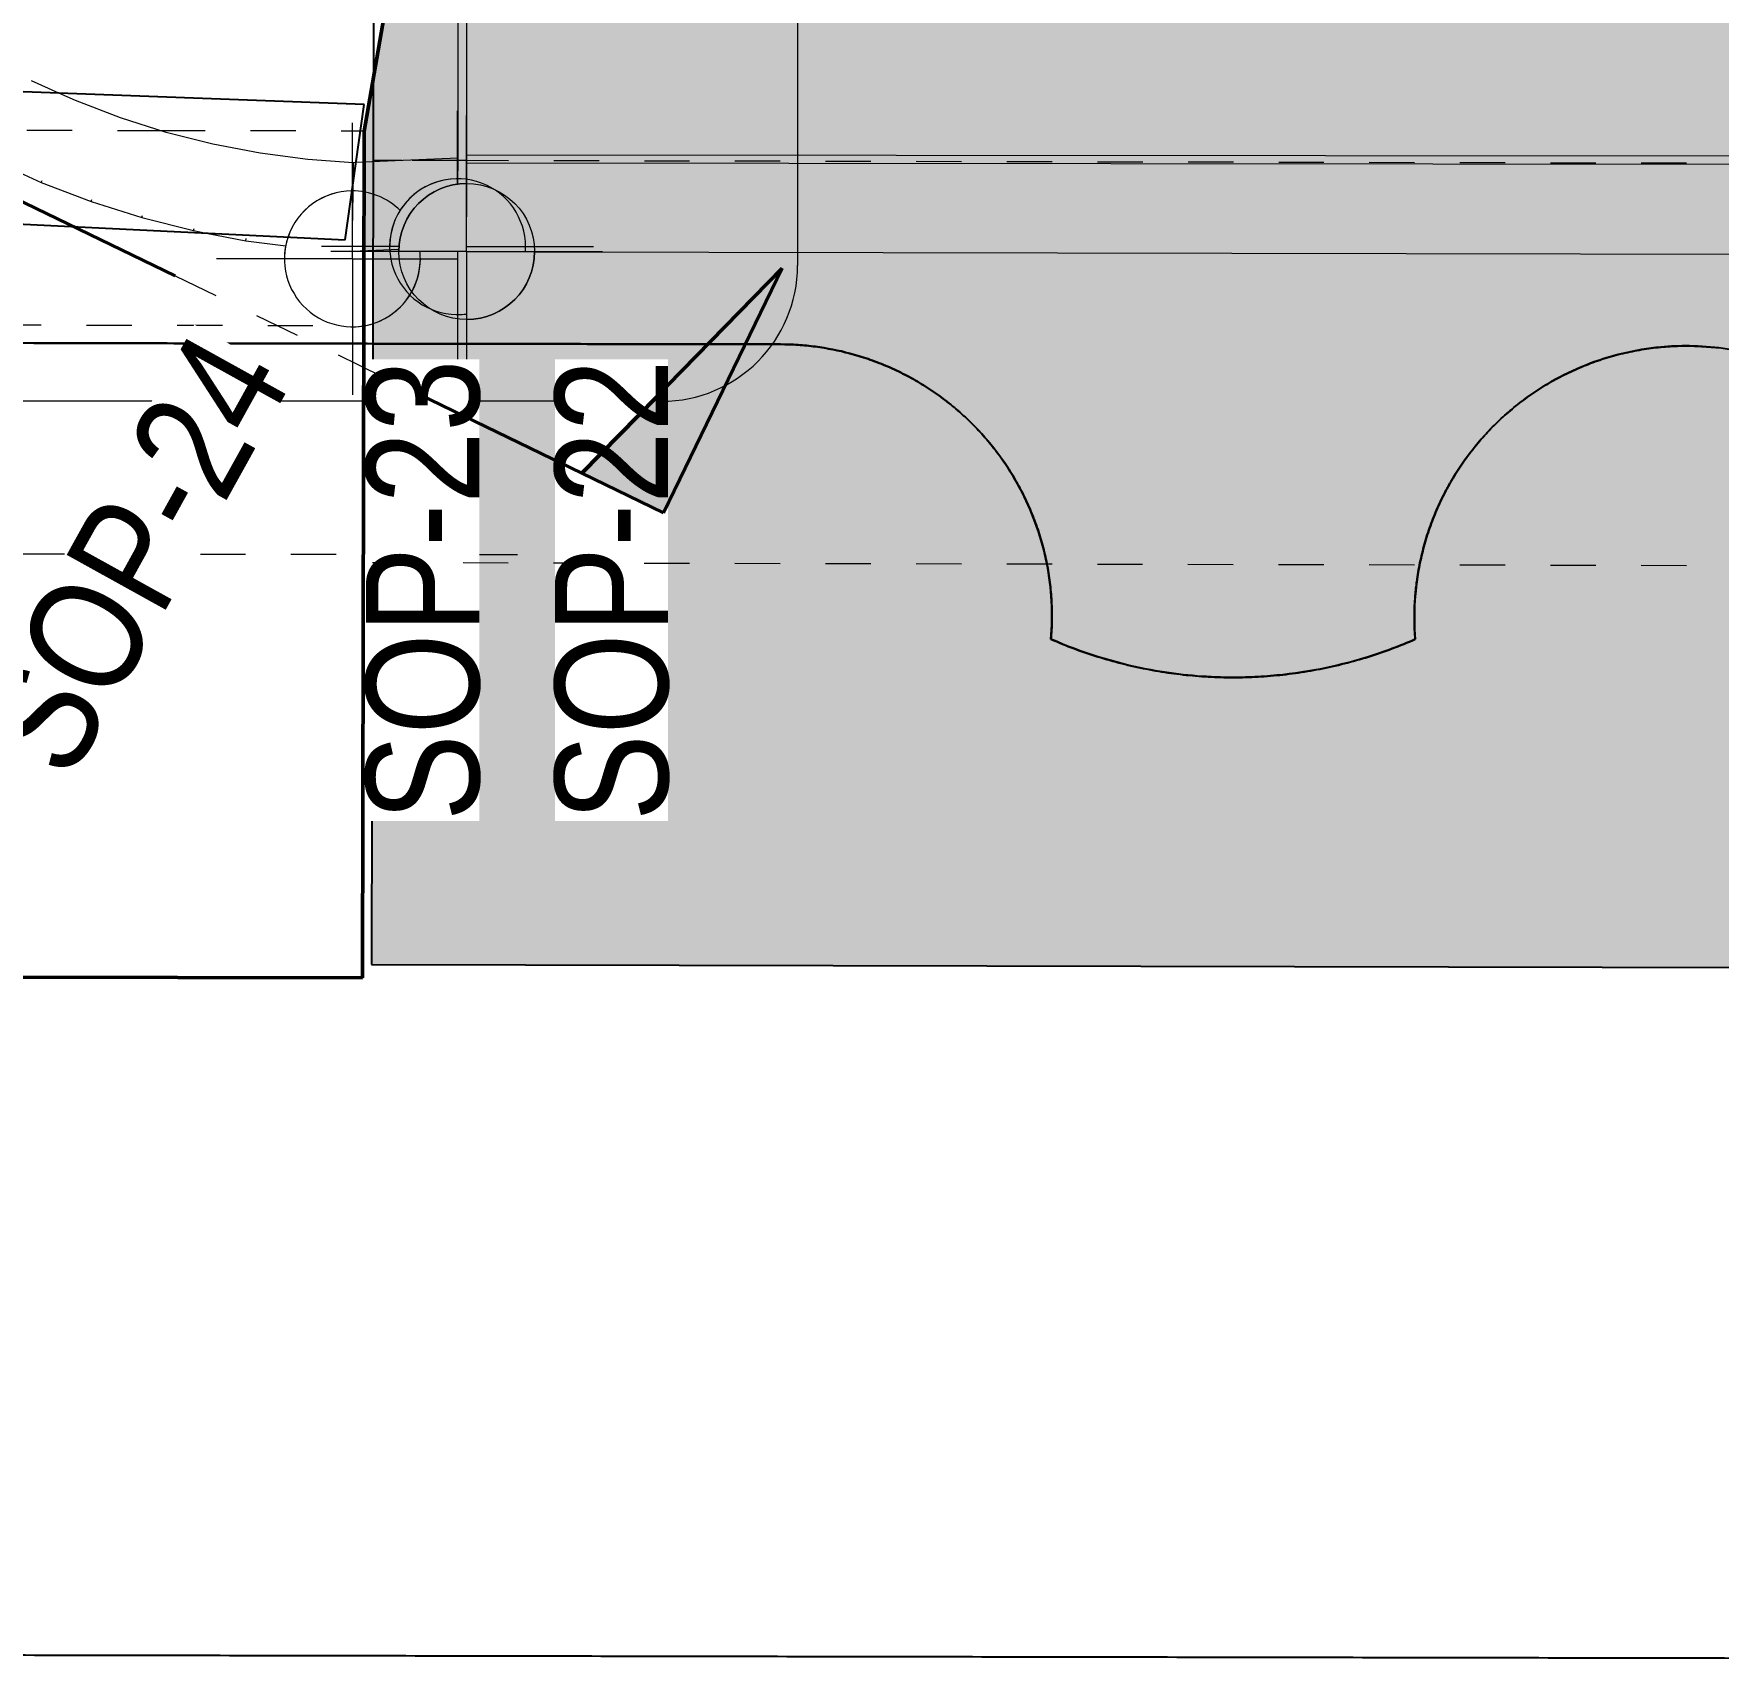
# Model space of a CAD drawing. Header units: metres. Extents: x -1161 to -1080, y 3 to 563.
# Drawn here: x -1112.132 to -1108.414, y 506.15 to 509.768 of the extents above; entities that cross this region are included whole.
import ezdxf

# ---------------------------------------------------------------- set-up
doc = ezdxf.new("R2010")
doc.units = ezdxf.units.M
for name, pattern in [('Dot_Section Line', [0.02, 0, -0.02]), ('JacobsDash', [0.0045, 0.003, -0.0015]), ('JacobsGridLine', [0.0145, 0.01, -0.001, 0.0025, -0.001])]:
    doc.linetypes.add(name, pattern=pattern)
doc.layers.get('Defpoints').update_dxf_attribs({"color": 41})
for name, color, linetype, lineweight in [('A-ANNO-DIMS', 7, 'Continuous', 9), ('A-ANNO-NOTE', 7, 'Continuous', 9), ('A-ANNO-SYMB', 7, 'Continuous', 9), ('A-DETL', 7, 'Continuous', 13), ('A-DETL-GENF', 7, 'Continuous', 9), ('A-FLOR', 7, 'Continuous', 50), ('A-FLOR-HDLN', 7, 'JacobsDash', 18), ('A-GENM', 7, 'Continuous', 35), ('S-BEAM', 7, 'Continuous', 50), ('S-BEAM-HDLN', 7, 'JacobsDash', 18), ('S-FNDN-IDEN', 7, 'Continuous', 18), ('S-GRID', 7, 'Continuous', 9)]:
    doc.layers.add(name, color=color, linetype=linetype, lineweight=lineweight)
doc.layers.add('G-ANNO-SYMB', color=7, linetype='Continuous', lineweight=35, true_color=0x0080ff)
doc.styles.add('Arial Narrow_2', font='ARIALN.TTF', dxfattribs={"height": 0.25})
doc.dimstyles.new('Dimension_Standard_O__mm_', dxfattribs={"dimscale": 0.3048, "dimtxt": 0.255858, "dimasz": 0.82021, "dimexe": 0.787402, "dimexo": 0.492126, "dimgap": 0.492126, "dimtad": 1, "dimdec": 0, "dimlfac": 1000, "dimzin": 0, "dimdsep": 46, "dimtxsty": 'Arial Narrow_2', "dimsah": 1, "dimcen": 0.09, "dimaunit": 1, "dimadec": 4, "dimazin": 0, "dimtfac": 1, "dimtdec": 4, "dimtix": 1, "dimtmove": 0, "dimatfit": 3, "dimfxl": 1, "dimtvp": 1, "dimtfill": 1, "dimtolj": 1, "dimtzin": 0, "dimlwd": 18, "dimlwe": 18, "dimarcsym": 2})

# ---------------------------------------------------------------- blocks, each defined once
blk = doc.blocks.new('Top of Pavement - RL A - Top of Pavement - RL A-68818558-DRG-2873171 - BARRIER LAYOUT')
at = {"layer": 'A-GENM', "color": 253, "lineweight": 25, "true_color": 0xa3a3a3}
blk.add_open_spline([(108.9909, -15.7516), (108.9445, -15.5754), (108.8422, -15.1878), (108.6841, -14.5889), (108.5168, -13.9547), (108.3494, -13.3205), (108.1821, -12.6862), (108.0426, -12.1577), (107.931, -11.7349), (107.8473, -11.4178), (107.7637, -11.1007), (107.6521, -10.6779), (107.5126, -10.1493), (107.3452, -9.5151), (107.1779, -8.8808), (107.0105, -8.2466), (106.8432, -7.6123), (106.7037, -7.0838), (106.5921, -6.661), (106.5084, -6.3438), (106.4247, -6.0267), (106.341, -5.7096), (106.2574, -5.3924), (106.1458, -4.9696), (106.0063, -4.441), (105.8389, -3.8068), (105.6716, -3.1725), (105.5042, -2.5383), (105.3647, -2.0097), (105.2531, -1.5869), (105.1695, -1.2697), (105.0858, -0.9526), (104.9742, -0.5298), (104.8348, -0.0014), (104.6674, 0.6327), (104.5001, 1.2668), (104.3328, 1.901), (104.1655, 2.5351), (103.9981, 3.1692), (103.8308, 3.8033), (103.6635, 4.4374), (103.4961, 5.0716), (103.3288, 5.7057), (103.1894, 6.2341), (103.0778, 6.6569), (102.9941, 6.9739), (102.9105, 7.291), (102.7989, 7.7138), (102.6595, 8.2422), (102.4921, 8.8763), (102.3248, 9.5105), (102.1575, 10.1446), (102.018, 10.6731), (101.9065, 11.0958), (101.8228, 11.4129), (101.7391, 11.73), (101.6555, 12.047), (101.5718, 12.3641), (101.4881, 12.6812), (101.4045, 12.9982), (101.2929, 13.421), (101.1535, 13.9495), (100.9861, 14.5836), (100.8188, 15.2177), (100.6515, 15.8519), (100.4841, 16.486), (100.3447, 17.0145), (100.2331, 17.4372), (100.1216, 17.86), (99.9821, 18.3884), (99.8148, 19.0226), (99.5917, 19.8681), (99.3686, 20.7136), (99.1454, 21.5592), (98.9781, 22.1933), (98.8108, 22.8274), (98.5877, 23.673), (98.3646, 24.5185), (98.1414, 25.364), (97.9741, 25.9981), (97.8347, 26.5266), (97.7231, 26.9493), (97.6394, 27.2664), (97.5558, 27.5835), (97.4442, 28.0062), (97.3048, 28.5347), (97.1375, 29.1688), (96.9701, 29.8029), (96.8028, 30.437), (96.6634, 30.9655), (96.5518, 31.3882), (96.4681, 31.7053), (96.3845, 32.0224), (96.3008, 32.3394), (96.2172, 32.6565), (96.1335, 32.9735), (96.0498, 33.2906), (95.9383, 33.7133), (95.7988, 34.2417), (95.6417, 34.8374), (95.5403, 35.2216), (95.4947, 35.3945)], degree=3, knots=[-0.7356058, -0.7356058, -0.7356058, -0.7356058, -0.7318182, -0.7272727, -0.7227273, -0.7181818, -0.7136364, -0.7090909, -0.7068182, -0.7045455, -0.7022727, -0.7, -0.6954545, -0.6909091, -0.6863636, -0.6818182, -0.6772727, -0.6727273, -0.6704545, -0.6681818, -0.6659091, -0.6636364, -0.6613636, -0.6590909, -0.6545455, -0.65, -0.6454545, -0.6409091, -0.6363636, -0.6340909, -0.6318182, -0.6295455, -0.6272727, -0.6227273, -0.6181818, -0.6136364, -0.6090909, -0.6045455, -0.6, -0.5954545, -0.5909091, -0.5863636, -0.5818182, -0.5772727, -0.575, -0.5727273, -0.5704545, -0.5681818, -0.5636364, -0.5590909, -0.5545455, -0.55, -0.5454545, -0.5431818, -0.5409091, -0.5386364, -0.5363636, -0.5340909, -0.5318182, -0.5295455, -0.5272727, -0.5227273, -0.5181818, -0.5136364, -0.5090909, -0.5045455, -0.5, -0.4977273, -0.4954545, -0.4909091, -0.4863636, -0.4818182, -0.4727273, -0.4681818, -0.4636364, -0.4590909, -0.4545455, -0.4454545, -0.4409091, -0.4363636, -0.4318182, -0.4295455, -0.4272727, -0.425, -0.4227273, -0.4181818, -0.4136364, -0.4090909, -0.4045455, -0.4, -0.3977273, -0.3954545, -0.3931818, -0.3909091, -0.3886364, -0.3863636, -0.3840909, -0.3818182, -0.3772727, -0.3727273, -0.3690093, -0.3690093, -0.3690093, -0.3690093], dxfattribs=at)
blk.add_open_spline([(108.9909, -15.7516), (108.9445, -15.5754), (108.8422, -15.1878), (108.6841, -14.5889), (108.5168, -13.9547), (108.3494, -13.3205), (108.1821, -12.6862), (108.0426, -12.1577), (107.931, -11.7349), (107.8473, -11.4178), (107.7637, -11.1007), (107.6521, -10.6779), (107.5126, -10.1493), (107.3452, -9.5151), (107.1779, -8.8808), (107.0105, -8.2466), (106.8432, -7.6123), (106.7037, -7.0838), (106.5921, -6.661), (106.5084, -6.3438), (106.4247, -6.0267), (106.341, -5.7096), (106.2574, -5.3924), (106.1458, -4.9696), (106.0063, -4.441), (105.8389, -3.8068), (105.6716, -3.1725), (105.5042, -2.5383), (105.3647, -2.0097), (105.2531, -1.5869), (105.1695, -1.2697), (105.0858, -0.9526), (104.9742, -0.5298), (104.8348, -0.0014), (104.6674, 0.6327), (104.5001, 1.2668), (104.3328, 1.901), (104.1655, 2.5351), (103.9981, 3.1692), (103.8308, 3.8033), (103.6635, 4.4374), (103.4961, 5.0716), (103.3288, 5.7057), (103.1894, 6.2341), (103.0778, 6.6569), (102.9941, 6.9739), (102.9105, 7.291), (102.7989, 7.7138), (102.6595, 8.2422), (102.4921, 8.8763), (102.3248, 9.5105), (102.1575, 10.1446), (102.018, 10.6731), (101.9065, 11.0958), (101.8228, 11.4129), (101.7391, 11.73), (101.6555, 12.047), (101.5718, 12.3641), (101.4881, 12.6812), (101.4045, 12.9982), (101.2929, 13.421), (101.1535, 13.9495), (100.9861, 14.5836), (100.8188, 15.2177), (100.6515, 15.8519), (100.4841, 16.486), (100.3447, 17.0145), (100.2331, 17.4372), (100.1216, 17.86), (99.9821, 18.3884), (99.8148, 19.0226), (99.5917, 19.8681), (99.3686, 20.7136), (99.1454, 21.5592), (98.9781, 22.1933), (98.8108, 22.8274), (98.5877, 23.673), (98.3646, 24.5185), (98.1414, 25.364), (97.9741, 25.9981), (97.8347, 26.5266), (97.7231, 26.9493), (97.6394, 27.2664), (97.5558, 27.5835), (97.4442, 28.0062), (97.3048, 28.5347), (97.1375, 29.1688), (96.9701, 29.8029), (96.8028, 30.437), (96.6634, 30.9655), (96.5518, 31.3882), (96.4681, 31.7053), (96.3845, 32.0224), (96.3008, 32.3394), (96.2172, 32.6565), (96.1335, 32.9735), (96.0498, 33.2906), (95.9383, 33.7133), (95.7988, 34.2417), (95.6417, 34.8374), (95.5403, 35.2216), (95.4947, 35.3945)], degree=3, knots=[-0.7356058, -0.7356058, -0.7356058, -0.7356058, -0.7318182, -0.7272727, -0.7227273, -0.7181818, -0.7136364, -0.7090909, -0.7068182, -0.7045455, -0.7022727, -0.7, -0.6954545, -0.6909091, -0.6863636, -0.6818182, -0.6772727, -0.6727273, -0.6704545, -0.6681818, -0.6659091, -0.6636364, -0.6613636, -0.6590909, -0.6545455, -0.65, -0.6454545, -0.6409091, -0.6363636, -0.6340909, -0.6318182, -0.6295455, -0.6272727, -0.6227273, -0.6181818, -0.6136364, -0.6090909, -0.6045455, -0.6, -0.5954545, -0.5909091, -0.5863636, -0.5818182, -0.5772727, -0.575, -0.5727273, -0.5704545, -0.5681818, -0.5636364, -0.5590909, -0.5545455, -0.55, -0.5454545, -0.5431818, -0.5409091, -0.5386364, -0.5363636, -0.5340909, -0.5318182, -0.5295455, -0.5272727, -0.5227273, -0.5181818, -0.5136364, -0.5090909, -0.5045455, -0.5, -0.4977273, -0.4954545, -0.4909091, -0.4863636, -0.4818182, -0.4727273, -0.4681818, -0.4636364, -0.4590909, -0.4545455, -0.4454545, -0.4409091, -0.4363636, -0.4318182, -0.4295455, -0.4272727, -0.425, -0.4227273, -0.4181818, -0.4136364, -0.4090909, -0.4045455, -0.4, -0.3977273, -0.3954545, -0.3931818, -0.3909091, -0.3886364, -0.3863636, -0.3840909, -0.3818182, -0.3772727, -0.3727273, -0.3690093, -0.3690093, -0.3690093, -0.3690093], dxfattribs=at)
blk = doc.blocks.new('T2DPAA-T2D-C3S-RS-M3D-100334_rvt-1-DRG-2873171 - BARRIER LAYOUT')
at = {"layer": 'A-GENM', "color": 9, "lineweight": 25, "true_color": 0xbebebe}
for points in [[(-1111.6615, 509.0838), (-1111.74, 509.0839), (-1111.897, 509.0842), (-1112.1325, 509.0846), (-1112.3679, 509.085), (-1112.5249, 509.0852), (-1112.6034, 509.0853)], [(-1111.4261, 509.0834), (-1111.5045, 509.0836), (-1111.583, 509.0837), (-1111.6615, 509.0838)], [(-1111.1906, 509.0831), (-1111.2691, 509.0832), (-1111.3476, 509.0833), (-1111.4261, 509.0834)], [(-1110.9551, 509.0827), (-1111.0336, 509.0828), (-1111.1121, 509.0829), (-1111.1906, 509.0831)], [(-1110.7197, 509.0823), (-1110.7981, 509.0824), (-1110.8766, 509.0825), (-1110.9551, 509.0827)], [(-1110.4842, 509.0819), (-1110.5627, 509.082), (-1110.6412, 509.0822), (-1110.7197, 509.0823)], [(-1110.407, 509.0768), (-1110.4326, 509.0802), (-1110.4584, 509.0819), (-1110.4842, 509.0819)], [(-1110.331, 509.0618), (-1110.356, 509.0684), (-1110.3814, 509.0734), (-1110.407, 509.0768)], [(-1110.291, 509.0496), (-1110.3042, 509.0541), (-1110.3176, 509.0582), (-1110.331, 509.0618)], [(-1110.2518, 509.0347), (-1110.2647, 509.0401), (-1110.2778, 509.0451), (-1110.291, 509.0496)], [(-1110.2139, 509.0171), (-1110.2263, 509.0234), (-1110.239, 509.0293), (-1110.2518, 509.0347)], [(-1110.1772, 508.9968), (-1110.1892, 509.004), (-1110.2014, 509.0108), (-1110.2139, 509.0171)], [(-1110.142, 508.9741), (-1110.1535, 508.9821), (-1110.1652, 508.9897), (-1110.1772, 508.9968)], [(-1110.1085, 508.949), (-1110.1194, 508.9577), (-1110.1306, 508.9661), (-1110.142, 508.9741)], [(-1110.0769, 508.9216), (-1110.0871, 508.9311), (-1110.0977, 508.9402), (-1110.1085, 508.949)], [(-1108.9707, 508.8309), (-1108.979, 508.8194), (-1108.9948, 508.7959), (-1109.0089, 508.7714), (-1109.0155, 508.7589)], [(-1109.0155, 508.7589), (-1109.0222, 508.7464), (-1109.0345, 508.7209), (-1109.0503, 508.6815), (-1109.0589, 508.6545), (-1109.0627, 508.6409)], [(-1109.8873, 508.431), (-1109.885, 508.4588), (-1109.8841, 508.5148), (-1109.8945, 508.5981), (-1109.9091, 508.6521), (-1109.9183, 508.6785)], [(-1109.084, 508.5156), (-1109.0858, 508.4874), (-1109.0855, 508.4591), (-1109.0833, 508.4309)], [(-1109.0833, 508.4309), (-1109.1169, 508.4161), (-1109.1514, 508.4032), (-1109.1865, 508.3922)], [(-1109.4026, 508.35), (-1109.421, 508.3484), (-1109.4577, 508.3464), (-1109.4945, 508.3464), (-1109.5129, 508.3469)], [(-1109.2934, 508.3651), (-1109.3295, 508.3581), (-1109.366, 508.353), (-1109.4026, 508.35)]]:
    blk.add_open_spline(points, degree=3, dxfattribs=at)
at = {"layer": 'A-GENM', "color": 253, "lineweight": 25, "true_color": 0xa3a3a3}
for points in [[(-1112.1325, 509.0846), (-1112.054, 509.0844), (-1111.9755, 509.0843), (-1111.897, 509.0842)], [(-1111.897, 509.0842), (-1111.8185, 509.0841), (-1111.74, 509.0839), (-1111.6615, 509.0838)], [(-1111.6615, 509.0838), (-1111.583, 509.0837), (-1111.5045, 509.0836), (-1111.4261, 509.0834)], [(-1111.4261, 509.0834), (-1111.3476, 509.0833), (-1111.2691, 509.0832), (-1111.1906, 509.0831)], [(-1111.1906, 509.0831), (-1111.1121, 509.0829), (-1111.0336, 509.0828), (-1110.9551, 509.0827)], [(-1110.9551, 509.0827), (-1110.8766, 509.0825), (-1110.7981, 509.0824), (-1110.7197, 509.0823)], [(-1110.7197, 509.0823), (-1110.6412, 509.0822), (-1110.5627, 509.082), (-1110.4842, 509.0819)], [(-1110.4842, 509.0819), (-1110.4713, 509.0819), (-1110.4584, 509.0815), (-1110.4455, 509.0806)], [(-1110.4455, 509.0806), (-1110.4326, 509.0797), (-1110.4198, 509.0785), (-1110.407, 509.0768)], [(-1110.407, 509.0768), (-1110.3942, 509.0751), (-1110.3814, 509.073), (-1110.3688, 509.0705)], [(-1110.3688, 509.0705), (-1110.3561, 509.068), (-1110.3435, 509.0651), (-1110.331, 509.0618)], [(-1110.331, 509.0618), (-1110.3176, 509.0582), (-1110.3042, 509.0541), (-1110.291, 509.0496)], [(-1110.291, 509.0496), (-1110.2778, 509.0451), (-1110.2647, 509.0401), (-1110.2518, 509.0347)], [(-1108.706, 509.0362), (-1108.6929, 509.0414), (-1108.6795, 509.0462), (-1108.6661, 509.0504)], [(-1108.6661, 509.0504), (-1108.6526, 509.0547), (-1108.6389, 509.0585), (-1108.6252, 509.0618)], [(-1108.6252, 509.0618), (-1108.6114, 509.0651), (-1108.5975, 509.0679), (-1108.5836, 509.0702)], [(-1108.5836, 509.0702), (-1108.5696, 509.0725), (-1108.5556, 509.0744), (-1108.5415, 509.0757)], [(-1108.5415, 509.0757), (-1108.5274, 509.077), (-1108.5133, 509.0779), (-1108.4991, 509.0782)], [(-1108.4991, 509.0782), (-1108.485, 509.0785), (-1108.4708, 509.0783), (-1108.4567, 509.0777)], [(-1108.4567, 509.0777), (-1108.4425, 509.077), (-1108.4284, 509.0758), (-1108.4144, 509.0742)], [(-1110.2518, 509.0347), (-1110.239, 509.0293), (-1110.2263, 509.0234), (-1110.2139, 509.0171)], [(-1110.2139, 509.0171), (-1110.2014, 509.0108), (-1110.1892, 509.004), (-1110.1772, 508.9968)], [(-1108.7825, 508.9995), (-1108.7702, 509.0065), (-1108.7577, 509.0131), (-1108.7449, 509.0192)], [(-1108.7449, 509.0192), (-1108.7322, 509.0253), (-1108.7192, 509.031), (-1108.706, 509.0362)], [(-1110.1772, 508.9968), (-1110.1652, 508.9897), (-1110.1535, 508.9821), (-1110.142, 508.9741)], [(-1110.142, 508.9741), (-1110.1306, 508.9661), (-1110.1194, 508.9577), (-1110.1085, 508.949)], [(-1108.853, 508.9524), (-1108.8418, 508.961), (-1108.8303, 508.9693), (-1108.8186, 508.9772)], [(-1108.8186, 508.9772), (-1108.8068, 508.985), (-1108.7948, 508.9925), (-1108.7825, 508.9995)], [(-1110.1085, 508.949), (-1110.0977, 508.9402), (-1110.0871, 508.9311), (-1110.0769, 508.9216)], [(-1108.8856, 508.9252), (-1108.875, 508.9346), (-1108.8642, 508.9437), (-1108.853, 508.9524)], [(-1110.0769, 508.9216), (-1110.0666, 508.9121), (-1110.0567, 508.9022), (-1110.0472, 508.892)], [(-1108.9446, 508.8643), (-1108.9355, 508.8751), (-1108.926, 508.8856), (-1108.9161, 508.8958)], [(-1108.9161, 508.8958), (-1108.9063, 508.9059), (-1108.8961, 508.9157), (-1108.8856, 508.9252)], [(-1110.0472, 508.892), (-1110.0376, 508.8818), (-1110.0285, 508.8713), (-1110.0197, 508.8605)], [(-1110.0197, 508.8605), (-1110.0108, 508.8496), (-1110.0024, 508.8385), (-1109.9944, 508.8271)], [(-1108.9707, 508.8309), (-1108.9624, 508.8423), (-1108.9537, 508.8535), (-1108.9446, 508.8643)], [(-1109.9944, 508.8271), (-1109.9864, 508.8157), (-1109.9787, 508.804), (-1109.9715, 508.792)], [(-1108.9944, 508.7957), (-1108.9869, 508.8077), (-1108.979, 508.8194), (-1108.9707, 508.8309)], [(-1109.9715, 508.792), (-1109.9643, 508.7801), (-1109.9575, 508.7679), (-1109.9511, 508.7554)], [(-1109.9511, 508.7554), (-1109.9448, 508.743), (-1109.9388, 508.7304), (-1109.9334, 508.7175)], [(-1109.034, 508.7207), (-1109.0283, 508.7336), (-1109.0222, 508.7464), (-1109.0155, 508.7589)], [(-1109.9334, 508.7175), (-1109.9279, 508.7047), (-1109.9228, 508.6917), (-1109.9183, 508.6785)], [(-1109.0498, 508.6813), (-1109.045, 508.6946), (-1109.0397, 508.7078), (-1109.034, 508.7207)], [(-1109.9183, 508.6785), (-1109.9137, 508.6653), (-1109.9096, 508.6519), (-1109.9059, 508.6385)], [(-1109.0627, 508.6409), (-1109.0608, 508.6477), (-1109.0567, 508.6613), (-1109.0522, 508.6747), (-1109.0498, 508.6813)], [(-1109.9059, 508.6385), (-1109.9023, 508.625), (-1109.8991, 508.6114), (-1109.8964, 508.5977)], [(-1109.0728, 508.5997), (-1109.0699, 508.6135), (-1109.0666, 508.6273), (-1109.0627, 508.6409)], [(-1109.8964, 508.5977), (-1109.8937, 508.584), (-1109.8915, 508.5702), (-1109.8898, 508.5564)], [(-1109.0799, 508.5579), (-1109.078, 508.5719), (-1109.0756, 508.5858), (-1109.0728, 508.5997)], [(-1109.8898, 508.5564), (-1109.8881, 508.5425), (-1109.8868, 508.5286), (-1109.8861, 508.5147)], [(-1109.8861, 508.5147), (-1109.8853, 508.5007), (-1109.885, 508.4868), (-1109.8852, 508.4728)], [(-1109.0851, 508.4732), (-1109.0853, 508.4874), (-1109.0849, 508.5015), (-1109.084, 508.5156)], [(-1109.8852, 508.4728), (-1109.8854, 508.4588), (-1109.8861, 508.4449), (-1109.8873, 508.431)], [(-1109.0833, 508.4309), (-1109.0844, 508.445), (-1109.085, 508.4591), (-1109.0851, 508.4732)], [(-1109.8873, 508.431), (-1109.8705, 508.4236), (-1109.8534, 508.4167), (-1109.8362, 508.4102)], [(-1109.1344, 508.4101), (-1109.1172, 508.4165), (-1109.1001, 508.4235), (-1109.0833, 508.4309)], [(-1109.8362, 508.4102), (-1109.819, 508.4038), (-1109.8016, 508.3978), (-1109.7841, 508.3923)], [(-1109.7841, 508.3923), (-1109.7665, 508.3868), (-1109.7488, 508.3818), (-1109.731, 508.3772)], [(-1109.731, 508.3772), (-1109.7221, 508.375), (-1109.7042, 508.3707), (-1109.6862, 508.3669), (-1109.6772, 508.3652)], [(-1109.2934, 508.3651), (-1109.2754, 508.3686), (-1109.2574, 508.3727), (-1109.2396, 508.3772)], [(-1109.2396, 508.3772), (-1109.2218, 508.3817), (-1109.2041, 508.3867), (-1109.1865, 508.3922)], [(-1109.1865, 508.3922), (-1109.169, 508.3977), (-1109.1516, 508.4036), (-1109.1344, 508.4101)], [(-1109.6772, 508.3652), (-1109.6591, 508.3616), (-1109.641, 508.3586), (-1109.6228, 508.3561)], [(-1109.6228, 508.3561), (-1109.6046, 508.3535), (-1109.5863, 508.3515), (-1109.5679, 508.35)], [(-1109.5679, 508.35), (-1109.5496, 508.3485), (-1109.5313, 508.3474), (-1109.5129, 508.3469)], [(-1109.5129, 508.3469), (-1109.4945, 508.3464), (-1109.4761, 508.3464), (-1109.4577, 508.3469)], [(-1109.4577, 508.3469), (-1109.4393, 508.3474), (-1109.421, 508.3485), (-1109.4026, 508.35)], [(-1109.4026, 508.35), (-1109.3843, 508.3515), (-1109.366, 508.3535), (-1109.3478, 508.356)], [(-1109.3478, 508.356), (-1109.3296, 508.3586), (-1109.3115, 508.3616), (-1109.2934, 508.3651)]]:
    blk.add_open_spline(points, degree=3, dxfattribs=at)
at = {"layer": 'A-GENM', "color": 9, "lineweight": 25, "true_color": 0xbebebe}
for points, knots in [([(-1108.5415, 509.0757), (-1108.5697, 509.073), (-1108.6536, 509.0591), (-1108.7599, 509.017), (-1108.8542, 508.954), (-1108.9176, 508.8972), (-1108.9541, 508.8537), (-1108.9707, 508.8309)], [-0.8148148, -0.8148148, -0.8148148, -0.8148148, -0.7407407, -0.5925926, -0.5185185, -0.4444444, -0.3703704, -0.3703704, -0.3703704, -0.3703704]), ([(-1108.3311, 509.0582), (-1108.3789, 509.0709), (-1108.4496, 509.0806), (-1108.5204, 509.0777), (-1108.5415, 509.0757)], [-1, -1, -1, -1, -0.8703704, -0.8148148, -0.8148148, -0.8148148, -0.8148148]), ([(-1109.9183, 508.6785), (-1109.9274, 508.7048), (-1109.9604, 508.7821), (-1110.0171, 508.8628), (-1110.0666, 508.9121), (-1110.0769, 508.9216)], [-0.7, -0.7, -0.7, -0.7, -0.6, -0.4, -0.35, -0.35, -0.35, -0.35]), ([(-1109.0627, 508.6409), (-1109.0666, 508.6273), (-1109.0766, 508.586), (-1109.0822, 508.5439), (-1109.084, 508.5156)], [-0.1851852, -0.1851852, -0.1851852, -0.1851852, -0.1481481, -0.0740741, -0.0740741, -0.0740741, -0.0740741]), ([(-1109.5129, 508.3469), (-1109.568, 508.3485), (-1109.6964, 508.3627), (-1109.82, 508.4014), (-1109.8873, 508.431)], [-0.4666667, -0.4666667, -0.4666667, -0.4666667, -0.2666667, 0, 0, 0, 0]), ([(-1109.1865, 508.3922), (-1109.2129, 508.3839), (-1109.2484, 508.3744), (-1109.2844, 508.3669), (-1109.2934, 508.3651)], [-0.8666667, -0.8666667, -0.8666667, -0.8666667, -0.7666667, -0.7333333, -0.7333333, -0.7333333, -0.7333333])]:
    blk.add_open_spline(points, degree=3, knots=knots, dxfattribs=at)
at = {"layer": 'A-GENM', "color": 253, "lineweight": 25, "true_color": 0xa3a3a3}
for points, knots in [([(-1109.0155, 508.7589), (-1109.0139, 508.762), (-1109.0072, 508.7745), (-1109, 508.7867), (-1108.9944, 508.7957)], [-0.7037037, -0.7037037, -0.7037037, -0.7037037, -0.69444444, -0.66666667, -0.66666667, -0.66666667, -0.66666667]), ([(-1109.084, 508.5156), (-1109.0833, 508.5262), (-1109.0821, 508.5403), (-1109.0803, 508.5544), (-1109.0799, 508.5579)], [-0.92592593, -0.92592593, -0.92592593, -0.92592593, -0.89814815, -0.88888889, -0.88888889, -0.88888889, -0.88888889])]:
    blk.add_open_spline(points, degree=3, knots=knots, dxfattribs=at)
at = {"layer": 'A-GENM', "color": 253, "lineweight": 25, "true_color": 0xa3a3a3, "rotation": 75.11694444444437}
blk.add_blockref('Top of Pavement - RL A - Top of Pavement - RL A-68818558-DRG-2873171 - BARRIER LAYOUT', (-1134.0578, 404.8616), dxfattribs=at)
blk = doc.blocks.new('03_SFR_ACS_Abutment_BR08_Retaining wall CS - ABUTMENT SOUTH WEST_B08-7985321-DRG-2873171 - BARRIER LAYOUT')
at = {"layer": 'S-BEAM', "linetype": 'JacobsDash', "lineweight": 18}
for p, q in [((-1111.1767, 509.4874), (-1111.1967, 509.4874)), ((-1111.3834, 509.2892), (-1111.3834, 509.2706)), ((-1111.3825, 509.2706), (-1111.3825, 509.2893)), ((-1111.3837, 509.1277), (-1111.3868, 507.7129)), ((-1111.3859, 507.7129), (-1111.3828, 509.1279)), ((-1111.3868, 507.7129), (-1101.4073, 507.6909)), ((-1111.3868, 507.7129), (-1111.3863, 507.7129))]:
    blk.add_line(p, q, dxfattribs=at)
at = {"layer": 'S-BEAM-HDLN'}
for p, q in [((-1111.3829, 509.4879), (-1111.3834, 509.2893)), ((-1111.3195, 509.4877), (-1111.3829, 509.4879)), ((-1111.382, 509.4879), (-1111.3829, 509.4879)), ((-1111.3825, 509.2893), (-1111.382, 509.4879)), ((-1111.1968, 509.4874), (-1111.3174, 509.4877)), ((-1107.4847, 509.4793), (-1111.1767, 509.4874))]:
    blk.add_line(p, q, dxfattribs=at)
blk = doc.blocks.new('DIMBLOCK4-DRG-2873171 - BARRIER LAYOUT')
at = {"layer": 'A-ANNO-DIMS', "color": 0, "lineweight": 18, "transparency": 16777216}
for p, q in [((-1111.1765, 509.9878), (-1111.1765, 510.9149)), ((-1101.4042, 509.7159), (-1101.4042, 510.9149)), ((-1101.6542, 510.6749), (-1110.9265, 510.6749))]:
    blk.add_line(p, q, dxfattribs=at)
at = {"layer": 'A-ANNO-DIMS', "color": 0, "transparency": 16777216}
for points in [[(-1110.9265, 510.7166), (-1110.9265, 510.6333), (-1111.1765, 510.6749)], [(-1101.6542, 510.7166), (-1101.6542, 510.6333), (-1101.4042, 510.6749)]]:
    blk.add_solid(points, dxfattribs=at)
at = {"layer": 'Defpoints', "color": 0, "transparency": 16777216}
for p in [(-1111.1765, 510.6749), (-1111.1765, 509.8378), (-1101.4042, 509.5659)]:
    blk.add_point(p, dxfattribs=at)
at = {"layer": 'A-ANNO-DIMS', "color": 0, "lineweight": 18, "transparency": 16777216, "char_height": 0.25, "width": 6.93009, "attachment_point": 5, "style": 'Arial Narrow_2', "bg_fill": 3, "box_fill_scale": 1.1, "bg_fill_color": 256, "bg_fill_true_color": 13158600, "bg_fill_transparency": 0}
for s, insert in [('\\A1;MIN 1200 HIGH, CAST IN-SITU CONCRETE', (-1106.2904, 510.9769)), ('\\A1;MPL TRAFFIC BARRIER - TYPE 03', (-1106.2904, 510.3956))]:
    blk.add_mtext(s, dxfattribs=dict(at, insert=insert))
blk = doc.blocks.new('Section - sectionTail-4870194-DRG-2873171 - BARRIER LAYOUT')
at = {"layer": 'G-ANNO-SYMB', "lineweight": 9}
blk.add_hatch(color=7, dxfattribs=at).paths.add_polyline_path([(-0.006, 0.006), (-0.004, 0), (-0.006, 0)])
at = {"layer": 'G-ANNO-SYMB', "color": 7, "lineweight": 50}
for p, q in [((-0.006, 0.006), (-0.006, 0)), ((-0.004, 0), (-0.006, 0.006)), ((-0.006, 0), (-0.004, 0)), ((-0.006, 0), (0, 0))]:
    blk.add_line(p, q, dxfattribs=at)
blk = doc.blocks.new('Section - SectionHead-4898858-DRG-2873171 - BARRIER LAYOUT')
at = {"layer": 'G-ANNO-SYMB', "lineweight": 9}
h = blk.add_hatch(color=7, dxfattribs=at)
edge = h.paths.add_edge_path()
edge.add_line((-0.002, 0.009), (0.002472, 0.004003))
edge.add_arc((-0.002, 0), 0.006, 41.8277, 138.1723)
edge.add_line((-0.006472, 0.004003), (-0.002, 0.009))
at = {"layer": 'G-ANNO-SYMB', "color": 7, "lineweight": 50}
for p, q in [((-0.002, 0.009), (-0.006472, 0.004003)), ((0.002472, 0.004003), (-0.002, 0.009)), ((0.004, 0), (0.01, 0))]:
    blk.add_line(p, q, dxfattribs=at)
for start, end in [(360, 180), (180, 360)]:
    blk.add_arc((-0.002, 0), 0.006, start, end, dxfattribs=at)

msp = doc.modelspace()

# ---------------------------------------------------------------- hatches: boundary and pattern name
at = {"layer": 'A-DETL-GENF', "true_color": 0xc0c0c0, "transparency": 33554608}
h = msp.add_hatch(color=9, dxfattribs=at)
h.paths.add_polyline_path([(-1101.4042, 509.2659), (-1101.4042, 509.2658), (-1101.4121, 509.2659)])
h.paths.add_polyline_path([(-1101.4073, 507.6909), (-1101.4042, 509.4159), (-1101.4238, 509.4146), (-1101.4431, 509.4108), (-1101.4616, 509.4045), (-1101.4792, 509.3958), (-1101.4956, 509.3849), (-1101.5103, 509.3719), (-1101.5232, 509.3572), (-1101.5341, 509.3409), (-1101.5428, 509.3233), (-1101.5491, 509.3047), (-1101.553, 509.2855), (-1101.5542, 509.2662), (-1111.0473, 509.2867), (-1111.0477, 509.2975), (-1111.1769, 509.2985), (-1111.1765, 509.8708), (-1111.193, 509.8708), (-1111.1965, 509.8496), (-1111.1969, 509.4475), (-1111.2165, 509.4462), (-1111.2357, 509.4423), (-1111.2543, 509.436), (-1111.2719, 509.4274), (-1111.2882, 509.4165), (-1111.303, 509.4035), (-1111.3159, 509.3888), (-1111.3268, 509.3725), (-1111.3355, 509.3549), (-1111.3418, 509.3363), (-1111.3456, 509.317), (-1111.3468, 509.2975), (-1111.3265, 509.2975), (-1111.3269, 509.2917), (-1111.3834, 509.2892), (-1111.3868, 507.7129), (-1101.6375, 507.6914)])
h = msp.add_hatch(color=9, dxfattribs=at)
h.paths.add_polyline_path([(-1101.4042, 509.2659), (-1101.4032, 509.8459), (-1111.1764, 509.8708), (-1111.1769, 509.2975), (-1111.0469, 509.2975), (-1111.0469, 509.2867), (-1110.9773, 509.2863), (-1101.5542, 509.2662), (-1101.553, 509.2855), (-1101.5491, 509.3047), (-1101.5428, 509.3233), (-1101.5341, 509.3409), (-1101.5232, 509.3572), (-1101.5103, 509.3719), (-1101.4956, 509.3849), (-1101.4792, 509.3958), (-1101.4616, 509.4045), (-1101.4431, 509.4108), (-1101.4238, 509.4146), (-1101.4042, 509.4158), (-1101.4042, 509.2698)])
h.paths.add_polyline_path([(-1101.4042, 509.2658), (-1101.4042, 509.2659), (-1101.4082, 509.2658)])
h.paths.add_polyline_path([(-1111.3834, 509.2892), (-1111.3268, 509.292), (-1111.3269, 509.2975), (-1111.3469, 509.2975), (-1111.3456, 509.317), (-1111.3418, 509.3363), (-1111.3355, 509.3549), (-1111.3268, 509.3725), (-1111.3159, 509.3888), (-1111.303, 509.4035), (-1111.2882, 509.4165), (-1111.2719, 509.4274), (-1111.2543, 509.436), (-1111.2357, 509.4423), (-1111.2165, 509.4462), (-1111.1969, 509.4474), (-1111.1965, 509.8523), (-1111.3523, 509.8453), (-1111.3825, 509.6722), (-1111.3833, 509.3207)])
h.paths.add_polyline_path([(-1108.8862, 509.4931), (-1108.8862, 509.4931), (-1108.87, 509.4931)])
at = {"layer": 'A-FLOR', "lineweight": 5, "true_color": 0x808080}
for points in [[(-1111.4034, 509.484), (-1111.3829, 509.4849), (-1111.3825, 509.6722), (-1111.4033, 509.5528), (-1111.4034, 509.4994)], [(-1111.4038, 509.2883), (-1111.3834, 509.2892), (-1111.3829, 509.4849), (-1111.4034, 509.4829), (-1111.4038, 509.3124)]]:
    msp.add_hatch(color=8, dxfattribs=at).paths.add_polyline_path(points)

# ---------------------------------------------------------------- linework, layer by layer
at = {"layer": 'A-ANNO-NOTE', "lineweight": 18}
for p, q in [((-1111.4291, 509.4263), (-1111.4291, 509.5706)), ((-1111.1969, 509.4354), (-1111.1969, 509.5975)), ((-1111.1769, 509.2867), (-1111.1769, 509.5867)), ((-1111.4291, 509.2706), (-1111.4291, 509.4263)), ((-1111.4291, 509.2706), (-1111.7291, 509.2706)), ((-1111.3265, 509.2975), (-1111.4969, 509.2975)), ((-1111.1769, 509.2867), (-1111.4769, 509.2867)), ((-1111.4291, 509.2706), (-1111.4291, 508.9706)), ((-1111.4291, 509.2706), (-1111.1969, 509.2706)), ((-1111.1969, 509.2867), (-1111.1969, 508.9975)), ((-1111.1769, 509.2975), (-1110.8969, 509.2975)), ((-1111.1769, 509.2867), (-1111.1769, 508.9867)), ((-1111.1769, 509.2867), (-1110.8769, 509.2867))]:
    msp.add_line(p, q, dxfattribs=at)
msp.add_circle((-1111.1769, 509.2867), 0.15, dxfattribs=at)
for centre, start, end in [((-1111.4291, 509.2706), 90.3061, 161.3356), ((-1111.4291, 509.2706), 90.431, 161.2985), ((-1111.4291, 509.2706), 45.3032, 90.431), ((-1111.1969, 509.2975), 90, 180), ((-1111.1969, 509.2975), 360, 277.6751), ((-1111.1769, 509.2867), 90, 180), ((-1111.4291, 509.2706), 161.2985, 0), ((-1111.4291, 509.2706), 161.3356, 180), ((-1111.4291, 509.2706), 270, 0), ((-1111.4291, 509.2706), 360, 6.2686), ((-1111.1769, 509.2867), 270, 0), ((-1111.1969, 509.2975), 355.8892, 360), ((-1111.1969, 509.2975), 355.8084, 360), ((-1111.1969, 509.2975), 270, 277.5)]:
    msp.add_arc(centre, 0.15, start, end, dxfattribs=at)
at = {"layer": 'A-ANNO-SYMB', "lineweight": 18}
for p, q in [((-1110.4465, 510.5775), (-1110.4465, 509.2561)), ((-1110.7465, 508.9561), (-1112.8638, 508.9561))]:
    msp.add_line(p, q, dxfattribs=at)
msp.add_arc((-1110.7465, 509.2561), 0.3, 270, 0, dxfattribs=at)
at = {"layer": 'A-DETL', "color": 8, "lineweight": 50, "true_color": 0x808080}
for p, q in [((-1111.4033, 509.5528), (-1105.4256, 543.8634)), ((-1111.4068, 507.6833), (-1111.4033, 509.5528)), ((-1142.1709, 507.7407), (-1111.4068, 507.6833))]:
    msp.add_line(p, q, dxfattribs=at)
at = {"layer": 'A-DETL', "lineweight": 25}
for p, q in [((-1111.3821, 509.8713), (-1111.3868, 507.7129)), ((-1111.4029, 509.611), (-1115.222, 509.7541)), ((-1111.4452, 509.3124), (-1111.4029, 509.611)), ((-1115.605, 509.5174), (-1111.4452, 509.3124)), ((-1111.3868, 507.7129), (-1101.4073, 507.6909))]:
    msp.add_line(p, q, dxfattribs=at)
at = {"layer": 'A-FLOR', "lineweight": 18}
for p, q in [((-1111.1965, 509.8314), (-1111.1967, 509.4931)), ((-1112.0769, 509.6363), (-1112.1371, 509.6635)), ((-1112.0404, 509.6198), (-1112.0769, 509.6363)), ((-1111.9412, 509.5818), (-1112.0404, 509.6198)), ((-1111.8401, 509.5497), (-1111.9412, 509.5818)), ((-1111.7372, 509.5237), (-1111.8401, 509.5497)), ((-1111.6329, 509.5038), (-1111.7372, 509.5237)), ((-1111.5277, 509.49), (-1111.6329, 509.5038)), ((-1111.4273, 509.4829), (-1111.5277, 509.49)), ((-1111.1967, 509.4931), (-1111.421, 509.4832)), ((-1111.1967, 509.4931), (-1111.1968, 509.4354)), ((-1111.1767, 509.5001), (-1101.4038, 509.4921)), ((-1112.2228, 509.4878), (-1112.1156, 509.4393)), ((-1111.4273, 509.4829), (-1111.428, 509.4337)), ((-1111.421, 509.4832), (-1111.4273, 509.4829)), ((-1111.1768, 509.4823), (-1101.4039, 509.4742)), ((-1112.1156, 509.4393), (-1112.0058, 509.3972)), ((-1111.428, 509.4337), (-1111.4291, 509.3549)), ((-1112.0058, 509.3972), (-1111.8936, 509.3617)), ((-1111.8936, 509.3617), (-1111.7795, 509.3328)), ((-1111.7795, 509.3328), (-1111.7517, 509.3275)), ((-1111.7517, 509.3275), (-1111.6639, 509.3107)), ((-1111.6639, 509.3107), (-1111.5763, 509.2993)), ((-1111.4291, 509.2872), (-1111.3268, 509.2917)), ((-1111.0269, 509.2864), (-1101.5542, 509.2662))]:
    msp.add_line(p, q, dxfattribs=at)
at = {"layer": 'A-FLOR', "lineweight": 18, "flags": 128}
for points in [[(-1111.1767, 509.5001), (-1111.1767, 509.5676), (-1111.1766, 509.6352), (-1111.1766, 509.7027), (-1111.1765, 509.7703), (-1111.1765, 509.8378)], [(-1111.1768, 509.4823), (-1111.1767, 509.4912), (-1111.1767, 509.5001)], [(-1111.1769, 509.2975), (-1111.1769, 509.3084), (-1111.1769, 509.3302), (-1111.1769, 509.3519), (-1111.1768, 509.3737), (-1111.1768, 509.3954), (-1111.1768, 509.4171), (-1111.1768, 509.4389), (-1111.1768, 509.4606), (-1111.1768, 509.4823)]]:
    msp.add_lwpolyline(points, dxfattribs=at)
at = {"layer": 'A-FLOR-HDLN'}
for p, q in [((-1112.1156, 509.4393), (-1112.1139, 509.4435)), ((-1112.0058, 509.3972), (-1112.0042, 509.4016)), ((-1111.8936, 509.3617), (-1111.8923, 509.3661)), ((-1111.7795, 509.3328), (-1111.7785, 509.3374)), ((-1111.6639, 509.3107), (-1111.6632, 509.3154))]:
    msp.add_line(p, q, dxfattribs=at)
at = {"layer": 'S-BEAM', "linetype": 'JacobsDash', "lineweight": 18}
for p, q in [((-1111.4048, 509.2706), (-1111.4048, 509.2883)), ((-1111.4038, 509.2883), (-1111.4038, 509.2706)), ((-1125.416, 509.1494), (-1111.4291, 509.1233)), ((-1111.4078, 507.6833), (-1111.4051, 509.1226)), ((-1111.4029, 509.1229), (-1111.4056, 507.6833)), ((-1111.4056, 507.6833), (-1125.4187, 507.7094))]:
    msp.add_line(p, q, dxfattribs=at)
at = {"layer": 'S-BEAM-HDLN'}
for p, q in [((-1112.3478, 509.555), (-1111.854, 509.5541)), ((-1111.8537, 509.5541), (-1111.4111, 509.5533)), ((-1111.4111, 509.5533), (-1111.4033, 509.5533)), ((-1111.4048, 509.2883), (-1111.4043, 509.5533)), ((-1111.4033, 509.5533), (-1111.4038, 509.2884))]:
    msp.add_line(p, q, dxfattribs=at)
at = {"layer": 'S-GRID', "linetype": 'JacobsGridLine', "lineweight": 18}
msp.add_line((-1144.3646, 508.6798), (-1110.9802, 508.6175), dxfattribs=at)

# ---------------------------------------------------------------- block references
at = {"lineweight": 5}
msp.add_blockref('T2DPAA-T2D-C3S-RS-M3D-100334_rvt-1-DRG-2873171 - BARRIER LAYOUT', (0, 0), dxfattribs=at)
at = {"layer": 'S-BEAM-HDLN'}
msp.add_blockref('03_SFR_ACS_Abutment_BR08_Retaining wall CS - ABUTMENT SOUTH WEST_B08-7985321-DRG-2873171 - BARRIER LAYOUT', (0, 0), dxfattribs=at)

# ---------------------------------------------------------------- next in the draw order: texts
at = {"layer": 'S-FNDN-IDEN', "lineweight": 9, "char_height": 0.25, "attachment_point": 1, "style": 'Arial Narrow_2', "bg_fill": 3, "box_fill_scale": 1, "bg_fill_color": 256, "bg_fill_true_color": 13158600, "bg_fill_transparency": 0}
for s, insert, rotation in [('SOP-24', (-1112.2717, 508.2346), 61), ('SOP-23', (-1111.3992, 508.0298), 90), ('SOP-22', (-1110.9822, 508.0298), 90)]:
    msp.add_mtext(s, dxfattribs=dict(at, insert=insert, rotation=rotation))

# ---------------------------------------------------------------- next in the draw order: dimensions: what is measured, and where the dimension line sits
at = {"layer": 'A-ANNO-DIMS', "lineweight": 18}
dim = msp.add_linear_dim(base=(-1111.1765, 510.6749), p1=(-1101.4042, 509.5659), p2=(-1111.1765, 509.8378), angle=0, text='MIN 1200 HIGH, CAST IN-SITU CONCRETE\\XMPL TRAFFIC BARRIER - TYPE 03', dimstyle='Dimension_Standard_O__mm_', override={"dimpost": '<>', "dimfxl": 9.776014}, dxfattribs=at)
dim.commit()
dim.dimension.update_dxf_attribs({"geometry": 'DIMBLOCK4-DRG-2873171 - BARRIER LAYOUT', "text_midpoint": (-1106.2904, 510.6749)})

# ---------------------------------------------------------------- next in the draw order: linework, layer by layer
at = {"layer": 'G-ANNO-SYMB', "color": 7, "linetype": 'Dot_Section Line', "lineweight": 9, "true_color": 0xffffff}
msp.add_line((-1112.7202, 509.6695), (-1111.2822, 508.9718), dxfattribs=at)
at = {"layer": 'S-GRID', "linetype": 'JacobsGridLine', "lineweight": 18}
msp.add_line((-1111.3849, 508.6004), (-1100.0455, 508.5754), dxfattribs=at)

# ---------------------------------------------------------------- next in the draw order: block references
at = {"layer": 'G-ANNO-SYMB', "color": 7, "lineweight": 50, "xscale": 99.99999999999996, "yscale": 99.99999999999996, "zscale": 99.99999999999996, "rotation": 334.1169444444438}
msp.add_blockref('Section - SectionHead-4898858-DRG-2873171 - BARRIER LAYOUT', (-1112.7202, 509.6695), dxfattribs=at)
at = {"layer": 'G-ANNO-SYMB', "color": 7, "lineweight": 50, "extrusion": (0, 0, -1), "xscale": 99.99999999999994, "yscale": 99.99999999999994, "zscale": 99.99999999999994, "rotation": 25.88305555555644}
msp.add_blockref('Section - sectionTail-4870194-DRG-2873171 - BARRIER LAYOUT', (1111.2822, 508.9718), dxfattribs=at)

doc.saveas('drawing.dxf')
